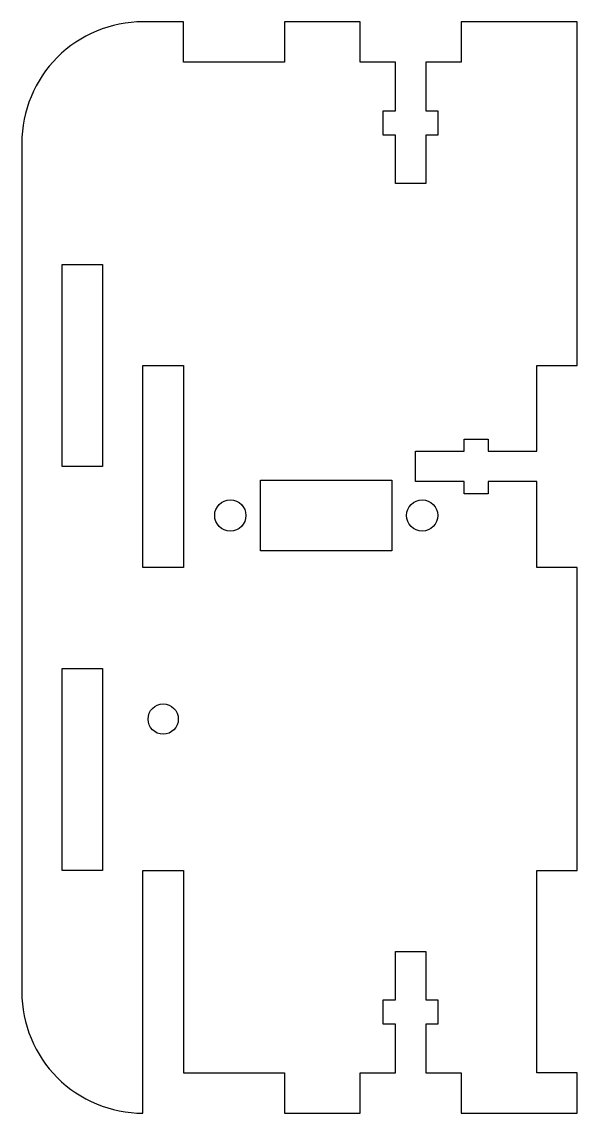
# Model space of a CAD drawing. Header units: millimetres. Extents: x -34 to 22, y -54 to 54.
import ezdxf

# ---------------------------------------------------------------- set-up
doc = ezdxf.new("R2010")
doc.units = ezdxf.units.MM

msp = doc.modelspace()

# ---------------------------------------------------------------- linework, layer by layer
msp.add_lwpolyline([(-21.5, 54, 0.414214), (-33.5, 42), (-33.5, -42, 0.414214), (-21.5, -54), (-21.5, -30), (-17.5, -30), (-17.5, -50), (-7.5, -50), (-7.5, -54), (0, -54), (0, -50), (3.5, -50), (3.5, -45.2), (2.3, -45.2), (2.3, -42.8), (3.5, -42.8), (3.5, -38), (6.5, -38), (6.5, -42.8), (7.7, -42.8), (7.7, -45.2), (6.5, -45.2), (6.5, -50), (10, -50), (10, -54), (21.5, -54), (21.5, -50), (17.5, -50), (17.5, -30), (21.5, -30), (21.5, 0), (17.5, 0), (17.5, 8.5), (12.7, 8.5), (12.7, 7.3), (10.3, 7.3), (10.3, 8.5), (5.5, 8.5), (5.5, 11.5), (10.3, 11.5), (10.3, 12.7), (12.7, 12.7), (12.7, 11.5), (17.5, 11.5), (17.5, 20), (21.5, 20), (21.5, 54), (10, 54), (10, 50), (6.5, 50), (6.5, 45.2), (7.7, 45.2), (7.7, 42.8), (6.5, 42.8), (6.5, 38), (3.5, 38), (3.5, 42.8), (2.3, 42.8), (2.3, 45.2), (3.5, 45.2), (3.5, 50), (0, 50), (0, 54), (-7.5, 54), (-7.5, 50), (-17.5, 50), (-17.5, 54)], format="xyb", close=True)
for points in [[(-29.5, 30), (-25.5, 30), (-25.5, 10), (-29.5, 10)], [(-21.5, 0), (-21.5, 20), (-17.5, 20), (-17.5, 0)], [(3.15, 8.65), (3.15, 1.65), (-9.85, 1.65), (-9.85, 8.65)], [(-25.5, -30), (-29.5, -30), (-29.5, -10), (-25.5, -10)]]:
    msp.add_lwpolyline(points, close=True)
for centre, radius in [((-12.85, 5.15), 1.55), ((6.15, 5.15), 1.55), ((-19.5, -15), 1.5)]:
    msp.add_circle(centre, radius)

doc.saveas('drawing.dxf')
